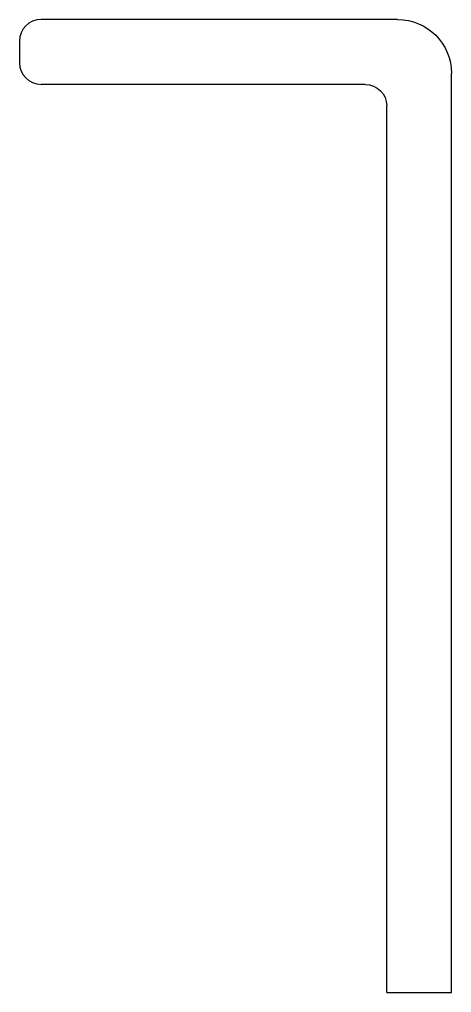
# Model space of a CAD drawing. Header units: metres. Extents: x -0.37 to 0.03, y -0.1 to 0.8.
import ezdxf

# ---------------------------------------------------------------- set-up
doc = ezdxf.new("R2010")
doc.units = ezdxf.units.M

msp = doc.modelspace()

# ---------------------------------------------------------------- linework, layer by layer
for p, q in [((-0.02, 0.8), (-0.35, 0.8)), ((-0.37, 0.78), (-0.37, 0.76)), ((0.03, -0.1), (0.03, 0.75)), ((-0.05, 0.74), (-0.35, 0.74)), ((-0.03, -0.1), (-0.03, 0.72)), ((-0.03, -0.1), (0.03, -0.1))]:
    msp.add_line(p, q)
for centre, start, end in [((-0.35, 0.78), 90, 180), ((-0.35, 0.78), 90, 180), ((-0.35, 0.76), 180, 270)]:
    msp.add_arc(centre, 0.02, start, end)
at = {"extrusion": (0, 0, -1)}
for centre, radius in [((0.02, 0.75), 0.05), ((0.05, 0.72), 0.02)]:
    msp.add_arc(centre, radius, 90, 180, dxfattribs=at)

doc.saveas('drawing.dxf')
